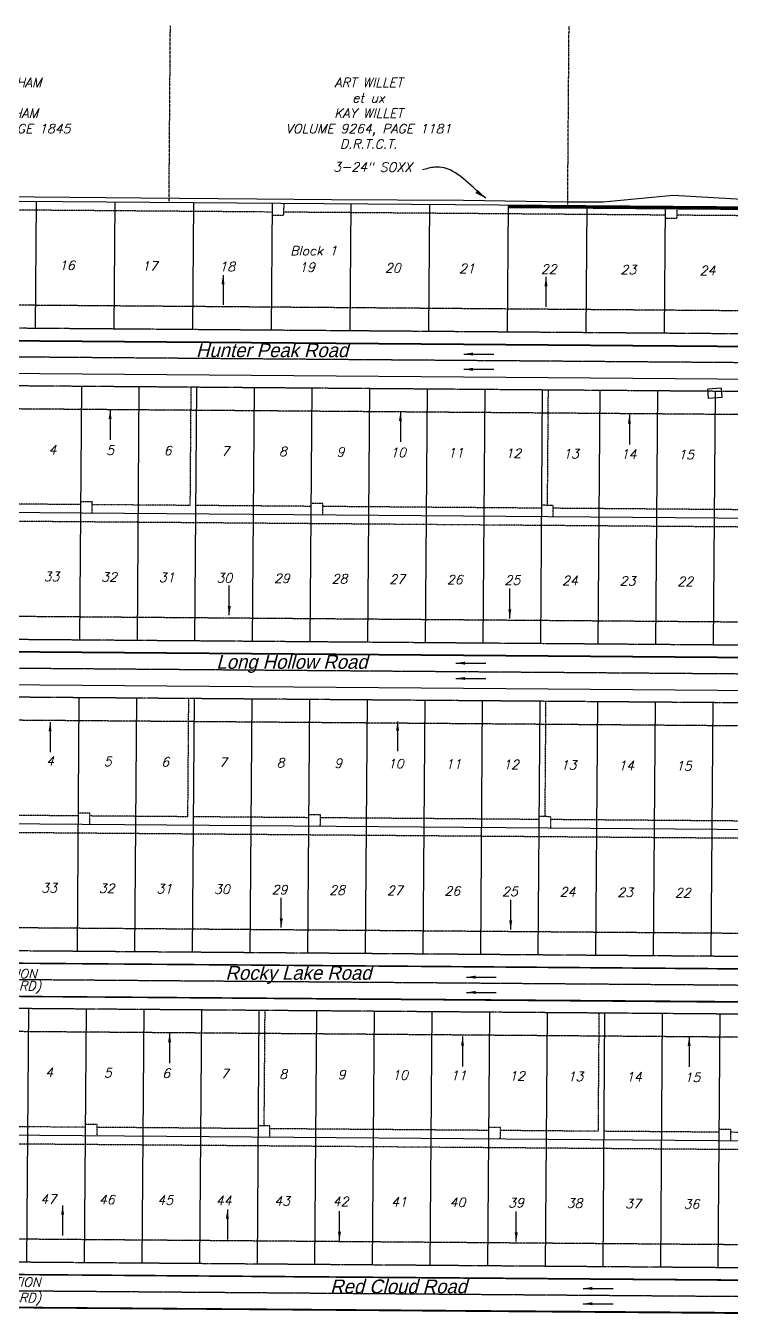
# Model space of a CAD drawing. Header units: feet. Extents: x 2342011 to 2344534, y 7042650 to 7044478.
# Drawn here: x 2342976 to 2343588, y 7043343 to 7044464 of the extents above; entities that cross this region are included whole.
import ezdxf
from ezdxf.enums import TextEntityAlignment as Align

# ---------------------------------------------------------------- set-up
doc = ezdxf.new("R2010")
doc.units = ezdxf.units.FT
doc.header["$MEASUREMENT"] = 0
for name, pattern in [('CNTR50', [0.9, 0.75, -0.05, 0.05, -0.05]), ('DEMO12', [0.09375, 0.03125, -0.0625]), ('HIDDEN', [0.375, 0.25, -0.125]), ('HIDN50', [0.1875, 0.125, -0.0625]), ('PHANTOM2', [1.25, 0.625, -0.125, 0.125, -0.125, 0.125, -0.125]), ('PHNTM33', [1.16, 0.66, -0.1, 0.1, -0.1, 0.1, -0.1])]:
    doc.linetypes.add(name, pattern=pattern)
for name, color, linetype in [('const. entrance', 55, 'Continuous'), ('p-bl', 6, 'DEMO12'), ('p-boundary ph 1B', 1, 'Continuous'), ('p-cl', 7, 'CNTR50'), ('p-curb-b 1B', 55, 'Continuous'), ('p-curb-f 1B', 4, 'Continuous'), ('p-ease', 2, 'HIDN50'), ('P-FLOW-ARROW', 4, 'Continuous'), ('p-lot 100 1B', 2, 'Continuous'), ('p-lot 1B', 4, 'Continuous'), ('p-pnt tc', 3, 'Continuous'), ('p-row', 5, 'PHNTM33'), ('p-text', 4, 'Continuous'), ('P-wall', 4, 'Continuous'), ('s-adjoiner', 252, 'PHANTOM2'), ('s-adjoiner-txt', 2, 'Continuous'), ('s-concrete', 251, 'Continuous'), ('s-fence', 252, 'Continuous')]:
    doc.layers.add(name, color=color, linetype=linetype)
doc.styles.add('ls80', font='simplex', dxfattribs={"oblique": 15, "height": 8})
doc.styles.get("Standard").update_dxf_attribs({"font": 'Simplex.shx'})
doc.styles.add('TB', font='tb-ld.shx', dxfattribs={"oblique": 15, "height": 36})
doc.dimstyles.get("Standard").update_dxf_attribs({"dimtxt": 0.18, "dimasz": 0.18, "dimexe": 0.18, "dimexo": 0.0625, "dimgap": 0.09, "dimtad": 0, "dimtih": 1, "dimtoh": 1, "dimdec": 4, "dimzin": 0, "dimdsep": 46, "dimtxsty": 'Standard', "dimcen": 0.09, "dimadec": 0, "dimazin": 0, "dimtfac": 1, "dimtdec": 4, "dimtofl": 0, "dimtmove": 0, "dimatfit": 3, "dimfxl": 0, "dimtolj": 1, "dimtzin": 0, "dimarcsym": 0})

msp = doc.modelspace()

# ---------------------------------------------------------------- linework, layer by layer
at = {"layer": 'p-bl'}
for p, q in [((2343690.27124, 7044216.24259), (2342847.49683, 7044222.80744)), ((2343719.0152, 7044126.01595), (2342829.04219, 7044132.94846)), ((2343717.63315, 7043946.02126), (2342827.66014, 7043952.95377)), ((2343716.94212, 7043856.02391), (2342826.96911, 7043862.95642)), ((2343715.56006, 7043676.02922), (2342825.58706, 7043682.96172)), ((2344081.41656, 7043583.17662), (2342825.03979, 7043592.96326)), ((2344080.03451, 7043403.18193), (2342823.51398, 7043412.96968))]:
    msp.add_line(p, q, dxfattribs=at)
at = {"layer": 'p-boundary ph 1B'}
msp.add_lwpolyline([(2344142.73293, 7044302.72084), (2342477.81161, 7044315.50462), (2342035.46045, 7044319.13558), (2342034.35461, 7044184.41337), (2342107.06987, 7044156.70628), (2342107.16995, 7044072.2292), (2342121.60108, 7043929.298), (2342159.64623, 7043701.60982), (2342241.7294, 7043584.6412), (2342449.91435, 7043583.44498), (2342452.65155, 7042909.18455), (2342506.9994, 7042909.03045, 0.2832998928), (2342663.57014, 7043004.87335, -0.2846394952), (2342776.0262, 7043073.32928), (2342814.25668, 7043073.03148), (2342813.41209, 7042963.03472), (2343901.12067, 7042954.56194), (2344004.72784, 7043063.75822), (2344140.78206, 7043062.69841), (2344150.84666, 7043052.62073), (2344142.73293, 7044302.72084)], format="xyb", dxfattribs=at)
at = {"layer": 'p-cl'}
for p, q in [((2343720.36447, 7044171.00681), (2342828.39152, 7044177.9549)), ((2343752.28657, 7043900.74996), (2342792.31569, 7043908.22772)), ((2344071.76738, 7043628.25315), (2342790.24261, 7043638.23568)), ((2344069.68429, 7043358.26118), (2342792.2615, 7043368.21176))]:
    msp.add_line(p, q, dxfattribs=at)
at = {"layer": 'p-curb-b 1B'}
for p, q in [((2342844.16579, 7044192.33246), (2343720.47866, 7044185.50636)), ((2343720.25152, 7044156.50725), (2342828.27858, 7044163.45534)), ((2343718.39676, 7043915.51439), (2342826.42382, 7043922.46247)), ((2343718.17844, 7043886.51521), (2342826.20549, 7043893.46329))]:
    msp.add_line(p, q, dxfattribs=at)
for points in [[(2343726.34229, 7043647.62497, -0.0817853204), (2343716.32368, 7043645.52234), (2342824.35074, 7043652.47043, -0.0817075051), (2342814.36994, 7043654.72662)], [(2342819.23362, 7043349.20969, -0.1414798841), (2342832.25504, 7043353.39979), (2344069.57134, 7043343.76162, 0.4142461486), (2344129.53305, 7043402.80297), (2344130.91511, 7043582.79767, 0.4141809769), (2344071.88033, 7043642.75271), (2343784.32162, 7043644.99267, -0.0817075051), (2343774.34082, 7043647.24886)], [(2342814.1138, 7043621.36862, -0.0817853205), (2342824.13241, 7043623.47125), (2344071.65444, 7043613.75359, -0.4141809769), (2344101.91596, 7043583.02033), (2344100.53391, 7043403.02564, -0.4142461486), (2344069.79723, 7043372.76074), (2342823.23412, 7043382.47094, -0.05126679), (2342814.70998, 7043383.95018)]]:
    msp.add_lwpolyline(points, format="xyb", dxfattribs=at)
at = {"layer": 'p-curb-f 1B'}
for p, q in [((2342844.16219, 7044191.83247), (2343720.47352, 7044185.00639)), ((2342828.28247, 7044163.95532), (2343720.25542, 7044157.00723)), ((2343718.39287, 7043915.0144), (2342826.41992, 7043921.96249)), ((2342825.70947, 7043893.96717), (2343718.18233, 7043887.01519)), ((2343716.31979, 7043645.02236), (2342824.34712, 7043651.97044)), ((2342824.13631, 7043623.97123), (2344071.65833, 7043614.25357)), ((2344069.79334, 7043372.26076), (2342823.23078, 7043381.97095)), ((2344069.57524, 7043344.26161), (2342832.25912, 7043353.89977))]:
    msp.add_line(p, q, dxfattribs=at)
at = {"layer": 'p-ease'}
for p, q in [((2343199.48368, 7044309.96228), (2343199.40578, 7044299.96259)), ((2343540.65302, 7044307.34268), (2343540.57513, 7044297.34298)), ((2343189.40609, 7044300.04048), (2343199.40578, 7044299.96259)), ((2343530.57543, 7044297.42088), (2343540.57513, 7044297.34298)), ((2343118.39996, 7044048.19199), (2343119.18696, 7044150.68841)), ((2343428.40975, 7044048.27722), (2343429.17756, 7044148.27483)), ((2343023.40284, 7044048.93197), (2342883.40708, 7044050.02248)), ((2343033.42173, 7044051.35401), (2343023.42203, 7044051.4319)), ((2343033.34495, 7044041.3543), (2343033.42173, 7044051.35401)), ((2343118.39996, 7044048.19199), (2343033.40254, 7044048.85408)), ((2343223.39677, 7044047.37411), (2343123.39981, 7044048.15304)), ((2343233.41566, 7044049.79614), (2343223.41597, 7044049.87403)), ((2343233.33888, 7044039.79643), (2343233.41566, 7044049.79614)), ((2343433.4096, 7044048.23827), (2343423.4099, 7044048.31617)), ((2343433.33282, 7044038.23857), (2343433.4096, 7044048.23827)), ((2343423.39071, 7044045.81624), (2343233.39647, 7044047.29621)), ((2343623.38464, 7044044.25837), (2343433.3904, 7044045.73835)), ((2343723.26644, 7044028.47988), (2342823.29373, 7044035.49028)), ((2343116.32687, 7043778.19994), (2343117.11387, 7043880.69637)), ((2343426.33667, 7043778.28518), (2343427.10448, 7043878.28279)), ((2343021.32976, 7043778.93993), (2342881.334, 7043780.03044)), ((2343031.34865, 7043781.36196), (2343021.34895, 7043781.43986)), ((2343031.27187, 7043771.36226), (2343031.34865, 7043781.36196)), ((2343231.34258, 7043779.8041), (2343221.34289, 7043779.88199)), ((2343231.2658, 7043769.80439), (2343231.34258, 7043779.8041)), ((2343116.32687, 7043778.19994), (2343031.32945, 7043778.86204)), ((2343221.32369, 7043777.38206), (2343121.32672, 7043778.161)), ((2343421.31762, 7043775.8242), (2343231.32339, 7043777.30417)), ((2343431.33652, 7043778.24623), (2343421.33682, 7043778.32412)), ((2343431.25973, 7043768.24652), (2343431.33652, 7043778.24623)), ((2343621.31156, 7043774.26633), (2343431.31732, 7043775.7463)), ((2343721.19335, 7043758.48784), (2342876.21898, 7043765.06983)), ((2343182.54956, 7043510.17598), (2343183.31737, 7043610.17359)), ((2343472.52157, 7043505.41715), (2343473.30857, 7043607.91357)), ((2343027.53507, 7043508.8834), (2342887.53931, 7043509.97391)), ((2343037.55396, 7043511.30544), (2343027.55426, 7043511.38333)), ((2343037.47718, 7043501.30573), (2343037.55396, 7043511.30544)), ((2343187.54941, 7043510.13704), (2343177.54971, 7043510.21493)), ((2343187.47263, 7043500.13733), (2343187.54941, 7043510.13704)), ((2343177.53052, 7043507.715), (2343037.53476, 7043508.80551)), ((2343377.52445, 7043506.15714), (2343187.53021, 7043507.63711)), ((2343387.54334, 7043508.57917), (2343377.54364, 7043508.65706)), ((2343387.46656, 7043498.57946), (2343387.54334, 7043508.57917)), ((2343472.52157, 7043505.41715), (2343387.52415, 7043506.07924)), ((2343577.51838, 7043504.59927), (2343477.52142, 7043505.3782)), ((2343587.53728, 7043507.0213), (2343577.53758, 7043507.0992)), ((2343587.46049, 7043497.0216), (2343587.53728, 7043507.0213)), ((2343777.51232, 7043503.0414), (2343587.51808, 7043504.52138)), ((2344085.6678, 7043485.64055), (2342819.14757, 7043495.5062))]:
    msp.add_line(p, q, dxfattribs=at)
for points in [[(2343189.42638, 7044302.64646), (2342858.13915, 7044305.22704)], [(2343530.59544, 7044299.9889), (2343199.42608, 7044302.56856)], [(2343882.83474, 7044297.2451), (2343540.59513, 7044299.911)]]:
    msp.add_lwpolyline(points, dxfattribs=at)
at = {"layer": 'p-lot 1B'}
for p, q in [((2342984.72579, 7044311.61237), (2342983.86997, 7044201.74454)), ((2343052.98324, 7044311.08827), (2343052.12736, 7044201.21285)), ((2343121.23597, 7044310.56421), (2343120.38003, 7044200.68119)), ((2343189.48398, 7044310.04018), (2343188.62798, 7044200.14957)), ((2343257.72727, 7044309.51618), (2343256.87122, 7044199.61798)), ((2343325.96586, 7044308.99223), (2343325.10974, 7044199.08643)), ((2343394.19973, 7044308.46831), (2343393.34355, 7044198.55492)), ((2343462.42888, 7044307.94442), (2343461.57264, 7044198.02345)), ((2343530.65333, 7044307.42057), (2343529.79703, 7044197.49201)), ((2343022.50066, 7043931.43544), (2343024.18984, 7044151.42895)), ((2343072.49915, 7043931.04597), (2343074.18833, 7044151.03949)), ((2343122.49763, 7043930.6565), (2343124.18681, 7044150.65002)), ((2343172.49611, 7043930.26704), (2343174.18529, 7044150.26055)), ((2343222.4946, 7043929.87757), (2343224.18378, 7044149.87109)), ((2343272.49308, 7043929.4881), (2343274.18226, 7044149.48162)), ((2343322.49156, 7043929.09864), (2343324.18074, 7044149.09215)), ((2343372.49005, 7043928.70917), (2343374.17923, 7044148.70269)), ((2343422.48853, 7043928.3197), (2343424.17771, 7044148.31322)), ((2343472.48701, 7043927.93024), (2343474.17619, 7044147.92375)), ((2343522.4855, 7043927.54077), (2343524.17468, 7044147.53429)), ((2343572.48398, 7043927.1513), (2343574.17316, 7044147.14482)), ((2343728.32387, 7044035.94071), (2342818.35147, 7044043.02901)), ((2343020.42758, 7043661.44339), (2343022.11676, 7043881.43691)), ((2343070.42606, 7043661.05393), (2343072.11524, 7043881.04744)), ((2343120.42455, 7043660.66446), (2343122.11373, 7043880.65798)), ((2343170.42303, 7043660.27499), (2343172.11221, 7043880.26851)), ((2343220.42152, 7043659.88553), (2343222.11069, 7043879.87904)), ((2343270.42, 7043659.49606), (2343272.10918, 7043879.48958)), ((2343320.41848, 7043659.10659), (2343322.10766, 7043879.10011)), ((2343370.41697, 7043658.71713), (2343372.10614, 7043878.71064)), ((2343420.41545, 7043658.32766), (2343422.10463, 7043878.32118)), ((2343470.41393, 7043657.93819), (2343472.10311, 7043877.93171)), ((2343520.41242, 7043657.54873), (2343522.10159, 7043877.54224)), ((2343570.4109, 7043657.15926), (2343572.10008, 7043877.15278)), ((2343726.25079, 7043765.94867), (2342816.27839, 7043773.03697)), ((2342976.63441, 7043391.77633), (2342978.32359, 7043611.76985)), ((2343026.63289, 7043391.38687), (2343028.32207, 7043611.38038)), ((2343076.63137, 7043390.9974), (2343078.32055, 7043610.99092)), ((2343126.62986, 7043390.60793), (2343128.31904, 7043610.60145)), ((2343176.62834, 7043390.21847), (2343178.31752, 7043610.21198)), ((2343226.62682, 7043389.829), (2343228.316, 7043609.82251)), ((2343276.62531, 7043389.43953), (2343278.31449, 7043609.43305)), ((2343326.62379, 7043389.05007), (2343328.31297, 7043609.04358)), ((2343376.62228, 7043388.6606), (2343378.31145, 7043608.65411)), ((2343426.62076, 7043388.27113), (2343428.30994, 7043608.26465)), ((2343476.61924, 7043387.88166), (2343478.30842, 7043607.87518)), ((2343526.61773, 7043387.4922), (2343528.3069, 7043607.48571)), ((2343576.61621, 7043387.10273), (2343578.30539, 7043607.09625)), ((2344090.72523, 7043493.10138), (2342814.20531, 7043503.04492))]:
    msp.add_line(p, q, dxfattribs=at)
at = {"layer": 'p-pnt tc'}
msp.add_lwpolyline([(2343690.27124, 7044216.24259), (2343690.97189, 7044306.19016), (2343394.19973, 7044308.46831), (2343394.18415, 7044306.46837), (2343688.95666, 7044304.24209), (2343688.2713, 7044216.25817)], close=True, dxfattribs=at)
at = {"layer": 'p-row'}
for p, q in [((2343720.5592, 7044196.00605), (2342845.69901, 7044202.82084)), ((2343709.17129, 7044146.09324), (2342839.19768, 7044152.86996)), ((2343717.47958, 7043926.02185), (2342827.50658, 7043932.95436)), ((2343717.09568, 7043876.02332), (2342827.12267, 7043882.95583)), ((2343715.4065, 7043656.02981), (2342825.4335, 7043662.96231)), ((2344071.57265, 7043603.25391), (2342825.04959, 7043612.96379)), ((2344069.87902, 7043383.26043), (2342824.72514, 7043392.95964))]:
    msp.add_line(p, q, dxfattribs=at)
at = {"layer": 'P-wall', "linetype": 'HIDDEN', "const_width": 2}
msp.add_lwpolyline([(2343394.1917, 7044307.46834), (2343689.96442, 7044305.23451), (2343689.27127, 7044216.25038)], dxfattribs=at)
at = {"layer": 's-adjoiner'}
for points in [[(2343099.98479, 7044310.72738), (2343101.15156, 7044464.14552)], [(2343099.98479, 7044310.72738), (2343101.15156, 7044464.14552)], [(2343445.92894, 7044308.07111), (2343447.1159, 7044464.14552)], [(2343445.92894, 7044308.07111), (2343447.1159, 7044464.14552)]]:
    msp.add_lwpolyline(points, dxfattribs=at)
at = {"layer": 's-concrete'}
for p, q in [((2343579.05683, 7044149.87142), (2343567.51919, 7044148.94529)), ((2343579.05683, 7044149.87142), (2343567.51919, 7044148.94529)), ((2343568.07554, 7044140.98671), (2343567.51919, 7044148.94529)), ((2343568.07554, 7044140.98671), (2343567.51919, 7044148.94529)), ((2343579.05683, 7044149.87142), (2343579.61317, 7044141.91284)), ((2343579.05683, 7044149.87142), (2343579.61317, 7044141.91284)), ((2343579.61317, 7044141.91284), (2343568.07554, 7044140.98671)), ((2343579.61317, 7044141.91284), (2343568.07554, 7044140.98671))]:
    msp.add_line(p, q, dxfattribs=at)
at = {"layer": 's-fence', "flags": 128}
msp.add_lwpolyline([(2344141.07537, 7044301.06205), (2344041.57944, 7044303.41738), (2344016.30599, 7044303.41738), (2343947.21852, 7044305.65115), (2343881.05158, 7044306.64808), (2343824.63393, 7044307.45726), (2343781.40708, 7044308.07726), (2343736.97849, 7044308.07726), (2343692.54991, 7044308.07726), (2343537.36643, 7044316.98916), (2343476.82382, 7044311.28999), (2343445.92112, 7044311.28999), (2343355.46904, 7044312.56105), (2343241.10117, 7044313.35355), (2343176.13167, 7044313.80375), (2343075.45354, 7044314.58272), (2342983.30429, 7044315.55305), (2342894.34263, 7044316.4898)], dxfattribs=at)
msp.add_lwpolyline([(2344141.07537, 7044301.06205), (2344041.57944, 7044303.41738), (2344016.30599, 7044303.41738), (2343947.21852, 7044305.65115), (2343881.05158, 7044306.64808), (2343824.63393, 7044307.45726), (2343781.40708, 7044308.07726), (2343736.97849, 7044308.07726), (2343692.54991, 7044308.07726), (2343537.36643, 7044316.98916), (2343476.82382, 7044311.28999), (2343445.92112, 7044311.28999), (2343355.46904, 7044312.56105), (2343241.10117, 7044313.35355), (2343176.13167, 7044313.80375), (2343075.45354, 7044314.58272), (2342983.30429, 7044315.55305), (2342894.34263, 7044316.4898)], dxfattribs=at)

# ---------------------------------------------------------------- texts
at = {"layer": 'const. entrance', "style": 'TB', "oblique": 15}
for s, p in [('Hunter Peak Road', (2343123.33883, 7044176.79519)), ('Long Hollow Road', (2343141.02187, 7043906.5262)), ('Rocky Lake Road', (2343148.88562, 7043636.79128)), ('Red Cloud Road', (2343239.76441, 7043364.8499))]:
    msp.add_text(s, height=12, dxfattribs=at).set_placement(p)
at = {"layer": 'p-lot 100 1B', "style": 'ls80', "oblique": 15}
msp.add_text('Block 1', height=8, dxfattribs=at).set_placement((2343205.06196, 7044265.12556))
msp.add_text('Block 1', height=8, dxfattribs=at).set_placement((2343205.06196, 7044265.12556))
for s, p in [('16', (2343011.34459, 7044256.40785)), ('16', (2343011.34459, 7044256.40785)), ('17', (2343083.15528, 7044255.85647)), ('17', (2343083.15528, 7044255.85647)), ('18', (2343150.43514, 7044255.33838)), ('18', (2343150.43514, 7044255.33838)), ('19', (2343219.75923, 7044254.80609)), ('19', (2343219.75923, 7044254.80609)), ('20', (2343294.19667, 7044254.23811)), ('20', (2343294.19667, 7044254.23811)), ('21', (2343358.52214, 7044253.72943)), ('21', (2343358.52214, 7044253.72943)), ('22', (2343429.48086, 7044253.19578)), ('22', (2343429.48086, 7044253.19578)), ('23', (2343498.57141, 7044252.66529)), ('23', (2343498.57141, 7044252.66529)), ('24', (2343567.29885, 7044252.0162)), ('24', (2343567.29885, 7044252.0162)), ('4', (2342998.76733, 7044096.49822)), ('4', (2342998.76733, 7044096.49822)), ('5', (2343048.76586, 7044096.11432)), ('5', (2343048.76586, 7044096.11432)), ('6', (2343098.76438, 7044095.73041)), ('6', (2343098.76438, 7044095.73041)), ('7', (2343148.76291, 7044095.34651)), ('7', (2343148.76291, 7044095.34651)), ('8', (2343198.76143, 7044094.9626)), ('8', (2343198.76143, 7044094.9626)), ('9', (2343248.75996, 7044094.5787)), ('9', (2343248.75996, 7044094.5787)), ('10', (2343298.75849, 7044094.1948)), ('10', (2343298.75849, 7044094.1948)), ('11', (2343348.75701, 7044093.81089)), ('11', (2343348.75701, 7044093.81089)), ('12', (2343398.75554, 7044093.42699)), ('12', (2343398.75554, 7044093.42699)), ('13', (2343448.75407, 7044093.04308)), ('13', (2343448.75407, 7044093.04308)), ('14', (2343498.75259, 7044092.65918)), ('14', (2343498.75259, 7044092.65918)), ('15', (2343548.75112, 7044092.27527)), ('15', (2343548.75112, 7044092.27527)), ('33', (2342997.92274, 7043986.50146)), ('33', (2342997.92274, 7043986.50146)), ('32', (2343047.92127, 7043986.11756)), ('32', (2343047.92127, 7043986.11756)), ('31', (2343097.91979, 7043985.73365)), ('31', (2343097.91979, 7043985.73365)), ('30', (2343147.91832, 7043985.34975)), ('30', (2343147.91832, 7043985.34975)), ('29', (2343197.91685, 7043984.96585)), ('29', (2343197.91685, 7043984.96585)), ('28', (2343247.91537, 7043984.58194)), ('28', (2343247.91537, 7043984.58194)), ('27', (2343297.9139, 7043984.19804)), ('27', (2343297.9139, 7043984.19804)), ('26', (2343347.91242, 7043983.81413)), ('26', (2343347.91242, 7043983.81413)), ('25', (2343397.91095, 7043983.43023)), ('25', (2343397.91095, 7043983.43023)), ('24', (2343447.90948, 7043983.04633)), ('24', (2343447.90948, 7043983.04633)), ('23', (2343497.908, 7043982.66242)), ('23', (2343497.908, 7043982.66242)), ('22', (2343547.90653, 7043982.27852)), ('22', (2343547.90653, 7043982.27852)), ('4', (2342996.69425, 7043826.50618)), ('4', (2342996.69425, 7043826.50618)), ('5', (2343046.69277, 7043826.12227)), ('5', (2343046.69277, 7043826.12227)), ('6', (2343096.6913, 7043825.73837)), ('6', (2343096.6913, 7043825.73837)), ('7', (2343146.68983, 7043825.35447)), ('7', (2343146.68983, 7043825.35447)), ('8', (2343196.68835, 7043824.97056)), ('8', (2343196.68835, 7043824.97056)), ('9', (2343246.68688, 7043824.58666)), ('9', (2343246.68688, 7043824.58666)), ('10', (2343296.6854, 7043824.20275)), ('10', (2343296.6854, 7043824.20275)), ('11', (2343346.68393, 7043823.81885)), ('11', (2343346.68393, 7043823.81885)), ('12', (2343396.68246, 7043823.43495)), ('12', (2343396.68246, 7043823.43495)), ('13', (2343446.68098, 7043823.05104)), ('13', (2343446.68098, 7043823.05104)), ('14', (2343496.67951, 7043822.66714)), ('14', (2343496.67951, 7043822.66714)), ('15', (2343546.67804, 7043822.28323)), ('15', (2343546.67804, 7043822.28323)), ('33', (2342995.84966, 7043716.50942)), ('33', (2342995.84966, 7043716.50942)), ('32', (2343045.84818, 7043716.12552)), ('32', (2343045.84818, 7043716.12552)), ('31', (2343095.84671, 7043715.74161)), ('31', (2343095.84671, 7043715.74161)), ('30', (2343145.84524, 7043715.35771)), ('30', (2343145.84524, 7043715.35771)), ('29', (2343195.84376, 7043714.9738)), ('29', (2343195.84376, 7043714.9738)), ('28', (2343245.84229, 7043714.5899)), ('28', (2343245.84229, 7043714.5899)), ('27', (2343295.84082, 7043714.206)), ('27', (2343295.84082, 7043714.206)), ('26', (2343345.83934, 7043713.82209)), ('26', (2343345.83934, 7043713.82209)), ('25', (2343395.83787, 7043713.43819)), ('25', (2343395.83787, 7043713.43819)), ('24', (2343445.83639, 7043713.05428)), ('24', (2343445.83639, 7043713.05428)), ('23', (2343495.83492, 7043712.67038)), ('23', (2343495.83492, 7043712.67038)), ('22', (2343545.83345, 7043712.28648)), ('22', (2343545.83345, 7043712.28648)), ('4', (2342996.04622, 7043556.5032)), ('4', (2342996.04622, 7043556.5032)), ('5', (2343046.78303, 7043556.11362)), ('5', (2343046.78303, 7043556.11362)), ('6', (2343097.51983, 7043555.72405)), ('6', (2343097.51983, 7043555.72405)), ('7', (2343148.25664, 7043555.33448)), ('7', (2343148.25664, 7043555.33448)), ('8', (2343198.99344, 7043554.9449)), ('8', (2343198.99344, 7043554.9449)), ('9', (2343249.73025, 7043554.55533)), ('9', (2343249.73025, 7043554.55533)), ('10', (2343300.46705, 7043554.16576)), ('10', (2343300.46705, 7043554.16576)), ('11', (2343351.20385, 7043553.77619)), ('11', (2343351.20385, 7043553.77619)), ('12', (2343401.94066, 7043553.38661)), ('12', (2343401.94066, 7043553.38661)), ('13', (2343452.67746, 7043552.99704)), ('13', (2343452.67746, 7043552.99704)), ('14', (2343503.41427, 7043552.60747)), ('14', (2343503.41427, 7043552.60747)), ('15', (2343554.15107, 7043552.21789)), ('15', (2343554.15107, 7043552.21789)), ('47', (2342995.20163, 7043446.50644)), ('47', (2342995.20163, 7043446.50644)), ('46', (2343045.93844, 7043446.11687)), ('46', (2343045.93844, 7043446.11687)), ('45', (2343096.67524, 7043445.72729)), ('45', (2343096.67524, 7043445.72729)), ('44', (2343147.41205, 7043445.33772)), ('44', (2343147.41205, 7043445.33772)), ('43', (2343198.14885, 7043444.94815)), ('43', (2343198.14885, 7043444.94815)), ('42', (2343248.88566, 7043444.55857)), ('42', (2343248.88566, 7043444.55857)), ('41', (2343299.62246, 7043444.169)), ('41', (2343299.62246, 7043444.169)), ('40', (2343350.35927, 7043443.77943)), ('40', (2343350.35927, 7043443.77943)), ('39', (2343401.09607, 7043443.38986)), ('39', (2343401.09607, 7043443.38986)), ('38', (2343451.83287, 7043443.00028)), ('38', (2343451.83287, 7043443.00028)), ('37', (2343502.56968, 7043442.61071)), ('37', (2343502.56968, 7043442.61071)), ('36', (2343553.30648, 7043442.22114)), ('36', (2343553.30648, 7043442.22114))]:
    msp.add_text(s, height=8, dxfattribs=at).set_placement(p, align=Align.MIDDLE_CENTER)
at = {"layer": 'p-text', "char_height": 8.0000002, "attachment_point": 1, "rotation": 359.73574935, "style": 'ls80'}
for s, insert in [('3-24" SOXX ', (2343242.37694, 7044345.81594, 391.73803)), ('INLET PROTECTION', (2342887.19536, 7043646.49688, 391.73803)), ('(NIP INLET GUARD)', (2342887.54396, 7043635.90829, 391.73803)), ('INLET PROTECTION', (2342890.51309, 7043379.04476, 391.73803)), ('(NIP INLET GUARD)', (2342887.59327, 7043365.4824, 391.73803))]:
    msp.add_mtext(s, dxfattribs=dict(at, insert=insert))
at = {"layer": 's-adjoiner-txt', "char_height": 8, "attachment_point": 2, "rotation": 359.99995136, "style": 'ls80'}
for s, insert in [('MICHAEL GILLHAM\\Pet ux\\PTAMELA GILLHAM\\PVOLUME 8994, PAGE 1845\\PD.R.T.C.T.', (2342942.69896, 7044418.98884)), ('ART WILLET\\Pet ux\\PKAY WILLET\\PVOLUME 9264, PAGE 1181\\PD.R.T.C.T.', (2343273.11425, 7044418.98884))]:
    msp.add_mtext(s, dxfattribs=dict(at, insert=insert))

# ---------------------------------------------------------------- leaders
at = {"layer": 'P-FLOW-ARROW'}
for points in [[(2343146.83532, 7044248.03538), (2343146.83532, 7044222.06516)], [(2343427.09978, 7044246.33056), (2343427.09978, 7044220.36034)], [(2343355.82974, 7044179.50364), (2343381.79996, 7044179.50364)], [(2343355.82974, 7044166.24716), (2343381.79996, 7044166.24716)], [(2343048.86949, 7044131.0236), (2343048.86949, 7044105.05338)], [(2343300.79656, 7044129.33951), (2343300.79656, 7044103.36929)], [(2343499.50109, 7044127.02626), (2343499.50109, 7044101.05605)], [(2343152.22719, 7043952.88713), (2343152.22719, 7043978.85734)], [(2343395.73334, 7043950.13339), (2343395.73334, 7043976.10361)], [(2343348.79996, 7043911.40418), (2343374.77018, 7043911.40418)], [(2343348.79996, 7043898.1477), (2343374.77018, 7043898.1477)], [(2342996.76445, 7043860.18173), (2342996.76445, 7043834.21151)], [(2343298.30736, 7043860.92916), (2343298.30736, 7043834.95894)], [(2343197.35499, 7043682.04709), (2343197.35499, 7043708.01731)], [(2343396.4898, 7043680.29613), (2343396.4898, 7043706.26635)], [(2343358.00601, 7043639.09117), (2343383.97623, 7043639.09117)], [(2343358.00601, 7043625.83469), (2343383.97623, 7043625.83469)], [(2343100.44149, 7043590.56561), (2343100.44149, 7043564.59539)], [(2343354.69447, 7043587.53286), (2343354.69447, 7043561.56264)], [(2343551.33528, 7043587.39928), (2343551.33528, 7043561.42906)], [(2343007.60974, 7043440.95994), (2343007.60974, 7043414.98972)], [(2343150.61783, 7043437.50198), (2343150.61783, 7043411.53176)], [(2343247.86751, 7043410.28948), (2343247.86751, 7043436.2597)], [(2343401.2911, 7043409.75753), (2343401.2911, 7043435.72775)], [(2343459.34822, 7043369.10618), (2343485.31844, 7043369.10618)], [(2343459.34822, 7043355.8497), (2343485.31844, 7043355.8497)]]:
    msp.add_leader(points, dimstyle='Standard', override={"dimscale": 100, "dimtxt": 0.08, "dimasz": 0.08, "dimexe": 0.01, "dimexo": 0.01, "dimgap": 0.03, "dimtad": 1, "dimtih": 0, "dimtoh": 0, "dimdec": 0, "dimpost": "'", "dimclrd": 256, "dimclre": 256, "dimclrt": 256}, dxfattribs=at)
at = {"layer": 'p-text', "path_type": 1}
msp.add_leader([(2343374.92558, 7044314.62768), (2343338.64332, 7044340.88452), (2343330.45308, 7044341.55595), (2343319.87082, 7044339.24255)], dimstyle='Standard', override={"dimscale": 40, "dimtxt": 0.08, "dimasz": 0.25, "dimexe": 0.01, "dimgap": 0.05, "dimtad": 0, "dimtih": 0, "dimtoh": 0, "dimpost": "'", "dimtxsty": 'ls80', "dimaunit": 4}, dxfattribs=at)

doc.saveas('drawing.dxf')
